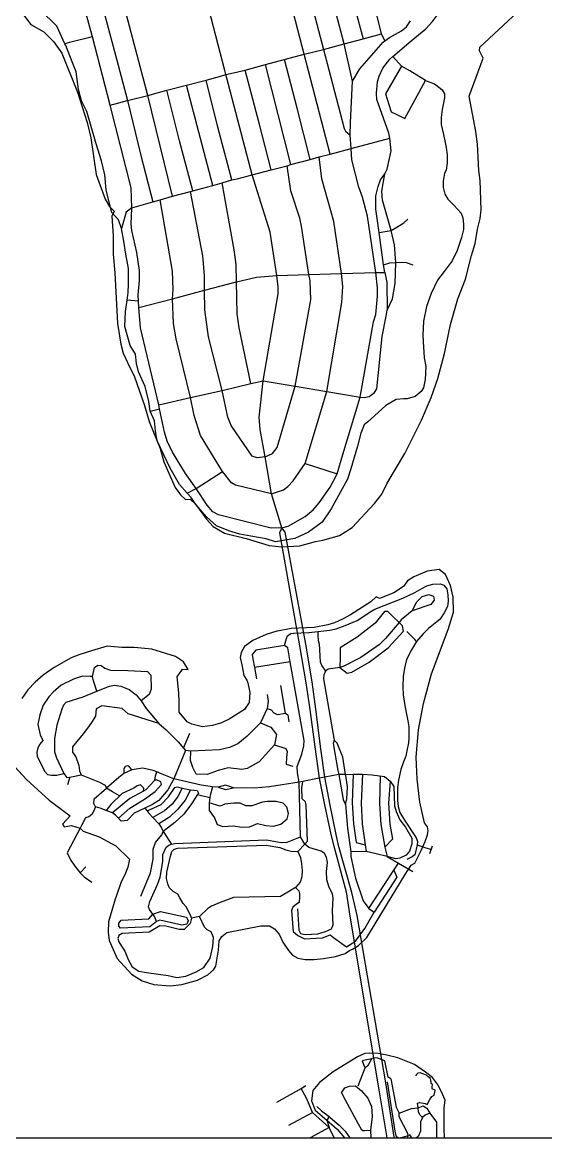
# Model space of a CAD drawing. Header units: millimetres. Extents: x 101 to 207, y 51 to 179.
# Drawn here: x 155.21 to 170.14, y 94.28 to 126.11 of the extents above; entities that cross this region are included whole.
import ezdxf

# ---------------------------------------------------------------- set-up
doc = ezdxf.new("R2010")
doc.units = ezdxf.units.MM
doc.header["$MEASUREMENT"] = 0
doc.layers.add('Streets', color=140, linetype='Continuous', true_color=0x00d7ff)
doc.layers.add('Waterline', color=70, linetype='Continuous', true_color=0x71ff00)

msp = doc.modelspace()

# ---------------------------------------------------------------- linework, layer by layer
msp.add_lwpolyline([(107.697, 94.281), (199.696, 94.281), (199.696, 172.093), (107.697, 172.093)], close=True)
at = {"layer": 'Streets', "color": 4, "true_color": 0x00ffff}
for p, q in [((162.873, 122.052), (162.152, 124.906)), ((160.646, 121.451), (159.897, 124.317)), ((164.593, 122.514), (165.698, 122.808)), ((163.677, 122.269), (163.995, 122.346)), ((163.995, 122.346), (164.593, 122.514)), ((162.77, 122.018), (162.873, 122.052)), ((165.296, 118.974), (165.557, 118.974)), ((158.523, 118.151), (158.2, 118.182)), ((158.861, 115.015), (159.128, 115.077)), ((163.284, 113.517), (164.191, 113.228)), ((160.169, 112.806), (160.927, 113.296)), ((159.918, 112.673), (160.169, 112.806)), ((162.616, 111.682), (162.553, 111.545)), ((162.553, 111.545), (163.121, 108.315)), ((162.711, 111.566), (162.616, 111.682)), ((163.3, 108.368), (162.711, 111.566)), ((162.853, 107.862), (161.834, 107.7)), ((158.458, 106.918), (158.598, 106.745)), ((158.235, 106.379), (158.059, 106.528)), ((159.103, 106.102), (158.235, 106.379)), ((157.071, 105.968), (156.949, 105.807)), ((159.809, 105.397), (159.993, 105.83)), ((156.568, 104.573), (156.503, 104.355)), ((160.213, 104.073), (160.563, 103.989)), ((156.898, 103.186), (156.862, 103.117)), ((157.006, 103.389), (156.898, 103.186)), ((159.232, 103.022), (159.467, 102.659)), ((166.481, 102.64), (166.639, 102.583)), ((166.639, 102.583), (166.878, 102.502)), ((166.838, 102.392), (166.917, 102.612)), ((156.858, 101.843), (157.023, 102.009)), ((165.584, 95.845), (164.763, 100.622)), ((162.816, 94.634), (163.489, 95.003))]:
    msp.add_line(p, q, dxfattribs=at)
for points in [[(159.495, 121.15), (158.794, 124.026), (158.102, 126.647), (157.419, 129.25), (156.839, 131.62), (156.615, 132.528), (156.456, 133.162), (156.278, 133.83), (156.09, 134.52), (155.913, 135.198), (155.726, 135.872), (155.548, 136.544), (155.373, 137.23), (155.328, 137.399), (155.155, 138.08), (154.977, 138.748), (154.799, 139.438), (154.641, 140.111), (154.453, 140.796), (154.286, 141.447)], [(164.636, 124.43), (164.397, 125.501), (163.705, 128.104), (163.023, 130.737), (162.732, 131.776), (162.386, 133.056)], [(162.956, 133.206), (163.297, 131.926), (163.574, 130.881), (164.023, 129.201), (164.257, 128.25), (164.694, 126.511), (164.94, 125.639)], [(165.554, 125.582), (165.463, 125.779), (164.809, 128.4), (164.154, 131.037), (163.892, 132.083), (163.574, 133.362)], [(163.995, 122.346), (163.255, 125.2), (162.582, 127.809), (161.909, 130.436), (161.395, 132.446), (161.31, 132.778)], [(161.843, 132.917), (162.023, 132.227), (162.459, 130.59), (162.576, 130.128), (163.125, 127.954), (163.418, 126.827), (163.808, 125.339), (164.27, 123.558), (164.395, 123.078), (164.431, 123.002), (164.566, 122.893)], [(156.217, 131.458), (156.63, 129.97), (156.839, 129.1), (157.163, 127.932), (157.522, 126.485), (157.946, 124.886), (158.214, 123.876), (158.59, 122.308), (158.938, 120.987)], [(165.779, 125.132), (166.306, 125.584), (166.726, 125.929), (166.913, 126.135), (167.054, 126.329), (167.288, 126.791), (167.428, 127.248), (167.438, 127.37), (167.371, 127.715)], [(162.616, 111.682), (162.32, 112.655), (162.142, 113.707), (161.993, 114.491), (161.966, 114.847), (162.087, 115.881), (162.508, 118.363), (162.508, 118.563), (162.471, 118.885), (162.283, 120.121), (161.768, 121.757), (161.047, 124.518), (161.02, 124.62), (160.989, 124.74), (160.344, 127.234)], [(157.682, 121.013), (157.608, 121.329), (157.566, 121.76), (157.472, 122.16), (157.314, 122.644), (157.051, 123.57), (156.903, 123.875), (156.819, 124.191), (156.746, 124.696), (156.63, 124.98), (156.451, 125.454), (156.428, 125.496), (156.198, 126.001), (155.721, 126.466)], [(162.616, 111.682), (162.311, 111.677), (160.804, 112.06), (160.646, 112.138), (160.487, 112.333), (160.169, 112.806), (159.87, 113.234), (159.495, 113.845), (159.346, 114.157), (159.271, 114.413), (159.128, 115.077), (159.103, 115.197), (158.588, 117.395), (158.533, 117.974), (158.523, 118.151), (158.513, 118.33), (158.551, 118.747), (158.551, 119.025), (158.476, 119.543), (158.335, 120.166), (158.317, 120.35), (158.335, 120.816), (158.317, 121.389), (157.718, 123.743), (157.209, 125.694), (157.036, 126.358)], [(162.616, 111.682), (162.798, 111.737), (163.284, 112.009), (163.508, 112.199), (163.677, 112.399), (163.995, 112.849), (164.191, 113.228), (164.36, 113.778), (164.846, 115.414), (165.229, 117.561), (165.296, 117.778), (165.342, 118.295), (165.342, 118.535), (165.296, 118.974), (165.061, 120.583), (164.92, 121.123), (164.809, 121.411), (164.613, 122.184), (164.593, 122.514), (164.566, 122.893), (164.572, 123.242), (164.636, 124.43), (164.841, 124.788), (165.505, 125.545), (165.554, 125.582), (165.689, 125.681), (166.034, 125.868), (166.173, 125.987), (166.283, 126.158)], [(157.718, 123.743), (158.214, 123.876), (158.794, 124.026), (159.337, 124.171), (159.897, 124.317), (160.459, 124.461), (160.84, 124.569), (161.02, 124.62), (161.154, 124.652), (161.572, 124.75), (162.152, 124.906), (163.255, 125.2), (163.808, 125.339), (164.397, 125.501), (164.94, 125.639), (165.463, 125.779)], [(157.209, 125.694), (156.56, 125.532), (156.428, 125.496)], [(165.557, 121.79), (165.623, 121.923), (165.734, 122.441), (165.698, 122.808), (165.669, 122.947), (165.323, 123.909), (165.314, 124.088), (165.342, 124.41), (165.389, 124.572), (165.5, 124.805), (165.698, 125.062), (165.779, 125.132)], [(166.717, 124.449), (166.466, 124.599), (166.269, 124.728), (166.033, 124.859), (165.779, 125.132)], [(163.425, 122.196), (163.049, 123.657), (162.696, 125.051)], [(166.033, 124.859), (165.569, 124.07), (165.668, 123.769), (165.738, 123.554), (165.894, 123.478), (166.127, 123.365), (166.717, 124.449)], [(161.188, 121.612), (160.793, 123.124), (160.459, 124.461)], [(162.311, 121.901), (161.971, 123.236), (161.572, 124.75)], [(166.717, 124.449), (166.974, 124.359), (167.132, 124.233), (167.195, 124.181), (167.258, 124.075), (167.258, 123.959), (167.195, 123.623), (167.163, 123.391), (167.163, 123.192), (167.227, 122.907), (167.279, 122.686), (167.3, 122.539), (167.332, 122.328), (167.332, 122.097), (167.3, 121.897), (167.258, 121.802), (167.216, 121.581), (167.216, 121.402), (167.269, 121.203), (167.353, 121.066), (167.521, 120.897), (167.732, 120.666), (167.784, 120.529), (167.795, 120.35), (167.795, 120.203), (167.743, 119.971), (167.616, 119.603), (167.479, 119.308), (167.248, 119.003), (167.056, 118.756), (166.879, 118.372), (166.743, 118.003), (166.658, 117.582), (166.638, 117.183), (166.649, 117.001), (166.68, 116.541), (166.722, 116.288), (166.701, 115.92), (166.658, 115.678), (166.595, 115.573), (166.416, 115.436), (166.195, 115.362), (166.101, 115.362), (165.88, 115.352), (165.585, 115.172), (165.364, 114.972), (165.069, 114.71), (164.964, 114.626), (164.869, 114.383), (164.775, 114.015), (164.585, 113.373), (164.491, 113.078), (164.028, 112.226), (163.765, 111.847), (163.375, 111.563), (162.986, 111.384), (162.438, 111.289), (162.165, 111.374), (161.733, 111.448), (161.418, 111.5), (161.102, 111.595), (160.755, 111.742), (160.471, 111.995), (160.166, 112.353), (160.029, 112.552), (159.918, 112.673), (159.692, 112.921), (159.429, 113.384), (159.071, 114.152), (159.04, 114.267), (159.008, 114.457), (158.987, 114.741), (158.861, 115.015), (158.819, 115.288), (158.713, 115.72), (158.524, 116.141), (158.471, 116.372), (158.44, 116.646), (158.293, 116.888), (158.135, 117.435), (158.156, 117.856), (158.2, 118.182), (158.208, 118.246), (158.229, 118.403), (158.24, 118.635), (158.24, 119.088), (158.166, 119.498), (158.103, 119.866), (158.04, 120.224), (157.956, 120.476), (157.766, 120.687), (157.682, 121.013)], [(160.075, 121.301), (159.695, 122.729), (159.337, 124.171)], [(162.32, 112.655), (162.667, 112.772), (162.788, 112.861), (162.938, 113.023), (163.284, 113.517), (163.902, 115.576), (164.332, 118.112), (164.36, 118.575), (164.322, 118.947), (164.098, 120.427), (163.761, 121.645), (163.677, 122.269)], [(162.873, 122.052), (163.425, 122.196), (163.677, 122.269)], [(158.335, 120.816), (158.938, 120.987), (159.14, 121.044), (159.495, 121.15), (160.01, 121.284), (160.075, 121.301), (160.646, 121.451), (160.917, 121.528), (161.188, 121.612), (161.345, 121.642), (161.768, 121.757), (162.311, 121.901), (162.77, 122.018)], [(162.142, 113.707), (162.348, 113.802), (162.479, 113.98), (162.994, 115.731), (163.443, 118.196), (163.425, 118.735), (163.387, 118.913), (163.181, 120.293), (163.125, 120.522), (162.873, 121.306), (162.77, 122.018)], [(165.557, 118.974), (165.52, 119.192), (165.389, 120.115), (165.296, 120.777), (165.296, 121.156), (165.361, 121.429), (165.435, 121.612), (165.557, 121.79)], [(165.623, 117.901), (165.773, 118.223), (165.847, 118.658), (165.866, 119.259), (165.828, 119.759), (165.734, 120.172), (165.715, 120.24), (165.492, 121.033), (165.473, 121.289), (165.557, 121.79)], [(162.142, 113.707), (161.909, 113.679), (161.768, 113.729), (161.17, 114.602), (161.077, 114.842), (160.917, 115.604), (160.525, 117.134), (160.422, 117.907), (160.412, 118.468), (160.412, 118.885), (160.366, 119.448), (160.01, 121.284)], [(161.732, 115.804), (161.394, 117.395), (161.338, 117.796), (161.319, 118.702), (161.31, 119.198), (161.254, 119.62), (160.917, 121.528)], [(162.32, 112.655), (161.291, 112.9), (161.18, 112.968), (160.927, 113.296), (160.291, 114.319), (160.113, 114.891), (160.01, 115.403), (159.598, 117.078), (159.523, 117.512), (159.495, 118.223), (159.515, 118.486), (159.495, 119.008), (159.14, 121.044)], [(158.335, 120.816), (158.177, 120.698), (158.04, 120.224)], [(165.389, 120.115), (165.734, 120.172), (165.899, 120.265), (166.099, 120.391), (166.212, 120.492)], [(165.52, 119.192), (165.698, 119.243), (165.866, 119.259), (166.036, 119.266), (166.162, 119.255), (166.352, 119.192)], [(158.533, 117.974), (159.495, 118.223), (160.412, 118.468), (161.319, 118.702), (161.89, 118.842), (162.471, 118.885), (163.387, 118.913), (164.322, 118.947), (165.296, 118.974)], [(165.557, 118.974), (165.613, 118.686), (165.623, 117.901)], [(164.846, 115.414), (164.968, 115.403), (165.108, 115.436), (165.258, 115.549), (165.323, 115.648), (165.478, 117.145), (165.592, 117.722), (165.623, 117.901)], [(159.103, 115.197), (160.01, 115.403), (160.917, 115.604), (161.732, 115.804), (162.087, 115.881), (162.994, 115.731), (163.902, 115.576), (164.846, 115.414)], [(162.693, 108.324), (162.745, 108.523), (162.776, 108.607), (162.871, 108.67), (162.945, 108.681), (163.387, 108.702), (163.639, 108.722), (163.987, 108.765), (164.165, 108.807), (164.418, 108.902), (164.765, 109.038), (165.155, 109.302), (165.27, 109.364), (166.07, 109.68), (166.407, 109.838), (166.607, 109.954), (166.754, 110.028), (166.923, 110.08), (167.133, 110.091), (167.238, 110.048), (167.323, 109.943), (167.354, 109.775), (167.364, 109.596), (167.343, 109.438), (167.249, 109.259), (167.123, 109.07), (167.038, 109.007), (166.796, 108.817), (166.649, 108.659), (166.459, 108.438), (166.312, 108.207), (166.175, 107.923), (166.112, 107.681), (166.081, 107.439), (166.07, 107.144), (166.081, 106.923), (166.112, 106.671), (166.154, 106.46), (166.207, 106.176), (166.238, 106.007), (166.238, 105.692), (166.228, 105.545), (166.186, 105.323), (166.154, 105.166), (166.091, 105.008), (166.007, 104.787), (165.944, 104.482), (165.913, 104.271), (165.913, 103.903), (165.933, 103.735), (165.986, 103.566), (166.112, 103.345), (166.449, 102.84), (166.491, 102.735), (166.481, 102.64), (166.407, 102.356), (166.333, 102.293), (166.186, 102.219)], [(166.333, 109.317), (166.025, 109.056), (165.963, 108.983), (165.575, 108.523), (165.398, 108.355), (164.865, 107.983), (164.388, 107.738), (164.275, 107.699), (163.938, 107.649), (163.863, 107.594), (163.845, 107.548)], [(163.639, 108.722), (163.639, 108.618), (163.65, 108.47), (163.682, 108.365), (163.692, 108.218), (163.703, 108.017), (163.713, 107.86), (163.755, 107.744), (163.863, 107.594)], [(166.459, 108.438), (166.407, 108.502), (166.186, 108.722)], [(163.387, 102.564), (163.27, 102.655), (163.153, 102.871), (163.113, 104.426), (163.059, 104.689), (163.051, 104.871), (163.19, 105.229), (163.247, 105.463), (163.25, 105.618), (162.853, 107.862), (162.783, 108.256), (162.693, 108.324), (161.873, 108.192), (161.771, 108.072), (161.793, 107.944), (161.834, 107.7), (161.89, 107.377)], [(163.121, 108.315), (163.3, 107.262), (163.416, 106.505), (163.553, 105.431), (163.677, 104.544), (163.837, 103.779), (164.016, 102.938), (164.1, 102.601), (164.447, 101.296), (164.552, 100.601), (165.373, 95.708)], [(164.763, 100.622), (164.615, 101.275), (164.237, 102.622), (164.163, 102.938), (163.995, 103.769), (163.842, 104.573), (163.732, 105.379), (163.584, 106.515), (163.479, 107.294), (163.3, 108.368)], [(157.216, 107.44), (157.27, 107.698), (157.362, 107.762), (157.465, 107.759), (157.564, 107.684), (157.73, 107.621), (158.224, 107.618), (158.782, 107.587), (158.877, 107.482), (158.889, 107.082), (158.834, 106.926), (158.598, 106.745)], [(157.335, 107.025), (157.246, 107.323), (157.216, 107.44), (157.147, 107.444), (156.933, 107.448), (156.67, 107.371), (156.324, 107.193), (156.09, 106.993), (155.969, 106.859), (155.809, 106.626), (155.707, 106.347), (155.655, 106.074), (155.721, 105.781), (155.793, 105.619), (155.712, 105.513), (155.657, 105.405), (155.622, 105.284), (155.636, 105.164), (155.853, 104.731), (155.932, 104.645), (156.046, 104.625), (156.193, 104.631), (156.393, 104.673)], [(163.845, 107.548), (163.817, 107.493), (163.808, 107.377), (164.11, 105.623)], [(156.466, 106.712), (156.949, 106.86), (157.335, 107.025), (157.7, 107.165), (157.84, 107.193), (158.018, 107.171), (158.26, 107.07), (158.458, 106.918)], [(162.2, 106.527), (162.307, 106.494), (162.387, 106.407), (162.459, 106.369), (162.502, 106.362), (162.722, 106.397), (162.586, 107.182)], [(156.466, 106.712), (156.382, 106.62), (156.336, 106.512), (156.193, 106.052), (156.128, 105.669), (156.128, 105.296), (156.183, 105.124), (156.393, 104.673), (156.481, 104.558), (156.568, 104.573), (156.89, 104.634)], [(158.598, 106.745), (158.747, 106.525), (159.103, 106.102), (159.318, 105.917), (159.655, 105.58), (159.863, 105.333)], [(162.193, 106.927), (162.228, 106.743), (162.2, 106.527), (162.006, 106.122), (161.871, 105.989), (161.625, 105.737), (161.358, 105.523), (161.123, 105.412), (160.834, 105.354), (160.023, 105.308), (159.863, 105.333)], [(158.059, 106.528), (157.477, 106.61), (157.323, 106.521), (157.296, 106.314), (157.189, 106.133), (157.071, 105.968)], [(162.722, 106.397), (162.785, 106.346), (162.814, 106.147)], [(162.006, 106.122), (162.306, 106.001), (162.463, 105.787), (162.405, 105.494), (161.97, 105.012), (161.627, 104.816), (161.474, 104.787), (161.084, 104.838), (160.802, 104.759), (160.481, 104.647), (160.168, 104.657), (160.075, 104.843), (160.012, 105.043), (160.023, 105.308)], [(156.949, 105.807), (156.642, 105.434), (156.642, 105.28), (156.737, 105.146), (156.82, 104.901), (156.839, 104.75), (156.89, 104.634), (157.416, 104.424), (157.571, 104.345), (157.611, 104.259)], [(162.405, 105.494), (162.726, 105.386), (162.771, 105.303), (162.748, 105.127), (162.742, 104.945), (162.929, 104.888)], [(164.437, 104.644), (164.353, 105.143), (164.192, 105.543), (164.11, 105.623), (164.083, 105.53), (164.213, 104.764), (164.246, 104.642)], [(159.863, 105.333), (159.531, 104.522), (159.365, 104.211), (159.103, 103.9), (158.925, 103.794), (158.705, 103.689), (158.401, 103.54), (158.203, 103.33), (158.036, 103.311)], [(160.799, 104.288), (160.639, 104.295), (160.318, 104.338), (159.531, 104.522), (159.2, 104.653), (159.048, 104.718), (158.943, 104.762), (158.653, 104.822), (158.338, 104.776), (158.109, 104.678), (157.961, 104.562), (157.611, 104.259)], [(158.338, 104.776), (158.272, 104.867), (158.222, 104.893), (158.148, 104.871), (158.107, 104.811), (158.109, 104.678)], [(157.951, 103.402), (158.278, 103.681), (158.695, 103.938), (158.998, 104.156), (159.181, 104.365), (159.164, 104.435), (159.041, 104.49), (158.994, 104.475), (158.979, 104.47), (158.731, 104.205), (158.666, 104.169), (158.283, 103.96), (157.783, 103.549)], [(158.994, 104.475), (159.007, 104.61), (159.048, 104.718)], [(160.036, 100.543), (160.021, 100.612), (159.883, 100.872), (159.798, 100.967), (159.704, 101.125), (159.651, 101.228), (159.519, 101.311), (159.399, 101.423), (159.359, 101.525), (159.329, 101.678), (159.331, 101.854), (159.436, 102.314), (159.475, 102.451), (159.542, 102.516), (159.65, 102.547), (162.17, 102.63), (162.555, 102.567), (162.734, 102.493), (162.882, 102.461), (163.073, 102.445), (163.27, 102.655), (163.345, 102.739), (163.309, 103.767), (163.288, 103.861), (163.196, 103.952), (163.183, 104.267), (163.211, 104.445)], [(164.437, 104.644), (164.246, 104.642), (163.842, 104.573), (163.677, 104.544), (163.211, 104.445), (163.113, 104.426), (162.265, 104.29), (161.824, 104.256), (161.234, 104.269)], [(164.246, 104.642), (164.26, 104.53), (164.367, 103.935), (164.433, 103.793)], [(164.433, 103.793), (164.47, 103.951), (164.491, 104.293), (164.454, 104.557), (164.437, 104.644)], [(164.437, 104.644), (164.652, 104.658), (164.915, 104.655), (165.19, 104.637), (165.548, 104.584), (165.703, 104.453), (165.813, 104.302), (165.831, 103.748), (165.876, 103.594), (165.987, 103.355), (166.146, 103.143), (166.324, 102.831), (166.324, 102.671), (166.258, 102.459), (166.165, 102.347), (165.987, 102.258), (165.866, 102.242), (165.617, 102.302), (165.307, 102.379), (165.024, 102.444), (164.584, 102.436)], [(164.652, 104.658), (164.62, 103.84), (164.658, 103.239), (164.736, 102.703), (164.997, 102.639)], [(164.915, 104.655), (164.876, 103.828), (164.911, 103.239), (164.997, 102.639), (165.024, 102.444)], [(165.426, 104.602), (165.407, 103.817), (165.442, 103.22), (165.555, 102.576), (165.617, 102.302)], [(165.703, 104.453), (165.662, 103.826), (165.701, 103.231), (165.769, 102.802), (165.555, 102.576)], [(158.036, 103.311), (157.951, 103.402), (157.872, 103.486), (157.783, 103.549), (157.76, 103.565), (157.6, 103.621), (157.429, 103.681), (157.3, 103.726), (157.249, 103.817), (157.259, 103.951), (157.611, 104.259)], [(158.666, 104.169), (158.676, 104.257), (158.587, 104.348), (158.49, 104.322), (158.395, 104.252), (158.062, 104.106), (157.734, 103.792), (157.6, 103.621)], [(157.986, 104.033), (157.789, 104.148), (157.611, 104.259)], [(158.769, 103.605), (159.176, 103.791), (159.381, 104.012), (159.56, 104.278), (159.633, 104.294), (159.776, 104.251), (159.652, 104.015), (159.483, 103.802), (159.272, 103.612), (158.933, 103.419)], [(159.776, 104.251), (160.008, 104.209), (159.856, 103.911), (159.652, 103.659), (159.408, 103.432), (159.103, 103.238)], [(160.008, 104.209), (160.2, 104.185), (160.237, 104.111), (160.213, 104.073), (160.041, 103.806), (159.815, 103.512), (159.566, 103.276), (159.358, 103.118), (159.232, 103.022)], [(160.639, 104.295), (160.569, 104.042), (160.563, 103.989), (160.545, 103.838), (160.539, 103.618), (160.697, 103.407), (160.771, 103.218), (160.928, 103.166), (161.238, 103.177), (161.476, 103.145), (161.697, 103.155), (161.918, 103.25), (162.16, 103.187), (162.381, 103.176), (162.591, 103.229), (162.77, 103.376), (162.802, 103.534), (162.759, 103.713), (162.654, 103.828), (162.454, 103.871), (162.202, 103.871), (162.065, 103.86), (161.76, 103.755), (161.591, 103.755), (161.423, 103.828), (161.244, 103.828), (160.992, 103.797), (160.856, 103.739), (160.545, 103.838)], [(164.433, 103.793), (164.487, 103.118), (164.584, 102.436)], [(157.3, 103.726), (157.242, 103.592), (157.191, 103.502), (157.11, 103.433), (157.017, 103.411), (157.006, 103.389)], [(158.705, 103.689), (158.769, 103.605), (158.812, 103.549), (158.933, 103.419), (159.103, 103.238), (159.187, 103.122), (159.232, 103.022)], [(156.862, 103.117), (156.492, 102.407), (156.583, 102.211), (156.709, 102.029), (156.858, 101.843), (156.972, 101.724), (157.193, 101.577)], [(158.59, 101.176), (158.865, 101.836), (158.943, 102.225), (158.943, 102.515), (159.01, 102.703), (159.196, 102.926), (159.232, 103.022)], [(159.038, 100.45), (158.981, 100.596), (158.938, 100.657), (158.84, 100.796), (158.812, 100.873), (158.85, 101.023), (159.071, 101.506), (159.149, 101.716), (159.219, 102.161), (159.225, 102.365), (159.32, 102.575), (159.392, 102.626), (159.467, 102.659), (159.561, 102.681), (162.18, 102.777), (162.601, 102.703), (162.77, 102.715), (163.153, 102.871)], [(163.059, 100.808), (163.097, 100.207), (163.153, 100.112), (163.284, 100.078), (163.639, 100.094), (163.863, 100.162), (164.033, 100.24), (164.079, 100.351), (164.061, 100.756), (164.079, 101.118), (164.061, 101.241), (163.967, 101.424), (163.902, 101.636), (163.892, 101.875), (163.92, 102.132), (163.892, 102.286), (163.835, 102.387), (163.742, 102.454), (163.387, 102.564)], [(163.073, 102.445), (163.149, 102.28), (163.181, 102.101), (163.198, 101.902), (163.183, 101.725), (163.135, 101.577), (163.009, 101.422), (162.882, 101.346), (162.577, 101.167), (161.241, 101.139), (160.859, 100.992), (160.609, 100.893), (160.505, 100.823), (160.271, 100.592)], [(164.584, 102.436), (164.583, 102.304), (164.719, 101.688), (164.933, 101.045), (165.096, 100.819), (165.254, 100.72)], [(165.617, 102.302), (165.948, 102.113), (166.351, 101.877)], [(165.096, 100.819), (165.815, 101.912), (165.948, 102.113)], [(165.815, 101.912), (165.895, 101.719), (165.254, 100.72)], [(163.009, 101.422), (163.098, 101.326), (163.123, 101.252), (163.118, 101.159), (163.108, 100.993), (163.03, 100.949), (162.931, 100.857), (162.896, 100.766), (162.937, 100.169), (163.071, 100.051), (163.26, 99.957), (163.597, 99.978), (163.776, 99.988), (163.997, 100.073), (164.086, 99.99), (164.465, 99.73), (164.714, 99.893), (164.983, 100.253), (165.254, 100.72)], [(164.793, 95.763), (164.995, 96.279), (164.919, 96.459), (164.948, 96.489), (165.181, 96.539)], [(165.723, 95.96), (165.648, 96.009), (165.559, 96.473), (165.322, 96.559), (165.181, 96.539), (165.056, 96.318), (164.995, 96.279)], [(166.505, 95.132), (166.489, 95.263), (166.549, 95.283), (166.703, 95.26), (166.763, 95.23), (166.838, 95.375), (166.894, 95.454), (166.963, 95.49), (166.983, 95.576), (166.989, 95.641), (166.907, 95.677), (166.907, 95.74), (166.916, 95.779), (166.901, 95.812), (166.874, 95.825), (166.874, 95.865), (166.867, 95.91), (166.86, 95.966), (166.792, 96.019), (166.746, 96.069), (166.638, 96.105), (166.562, 96.131), (166.493, 96.122), (166.46, 96.088), (166.428, 96.044)], [(165.825, 94.281), (165.823, 94.294), (165.584, 95.845)], [(165.948, 94.281), (165.929, 94.29), (165.891, 94.309), (165.852, 94.464), (165.634, 95.871)], [(165.723, 95.96), (165.878, 95.148), (165.959, 94.98)], [(162.469, 95.297), (163.163, 95.687), (163.3, 95.771)], [(164.108, 94.281), (163.963, 94.571), (163.489, 95.003), (163.332, 95.392), (163.163, 95.687)], [(164.321, 95.562), (164.413, 95.701), (164.542, 95.75), (164.719, 95.76), (164.893, 95.615), (165.071, 95.405), (165.176, 95.174), (165.193, 94.885), (165.15, 94.5), (165.156, 94.281)], [(164.321, 95.562), (164.427, 95.364), (164.548, 95.137), (164.673, 94.903), (164.795, 94.673), (164.877, 94.52), (164.926, 94.49), (164.982, 94.487), (165.15, 94.5)], [(165.373, 95.708), (165.609, 94.281)], [(166.625, 94.853), (166.552, 94.931), (166.512, 95.023), (166.505, 95.132), (166.646, 95.194), (166.755, 95.122), (166.837, 94.98), (167.031, 94.727), (167.03, 94.281)], [(163.965, 94.882), (163.895, 94.781), (163.963, 94.571), (163.423, 94.281)], [(163.618, 95.174), (163.743, 95.049), (163.965, 94.882), (163.996, 94.859), (164.252, 94.642), (164.427, 94.471), (164.56, 94.281)], [(165.959, 94.98), (166.311, 95.115), (166.505, 95.132)], [(166.215, 94.281), (166.217, 94.341), (166.206, 94.402), (165.964, 94.873), (165.959, 94.98)], [(166.837, 94.98), (166.71, 94.92), (166.625, 94.853), (166.571, 94.737), (166.571, 94.467), (166.508, 94.316), (166.454, 94.281)], [(166.322, 94.281), (166.269, 94.365), (166.217, 94.341), (166.184, 94.326), (166.088, 94.296), (166.006, 94.281)]]:
    msp.add_lwpolyline(points, dxfattribs=at)
for points in [[(166.333, 109.317), (166.47, 109.578), (166.616, 109.726), (166.807, 109.785), (166.943, 109.733), (166.965, 109.617), (166.87, 109.501)], [(164.275, 107.699), (164.477, 107.542), (164.614, 107.562), (165.103, 107.851), (165.653, 108.264), (166.084, 108.736), (166.055, 108.893), (165.963, 108.983), (165.784, 109.155), (165.636, 109.298), (165.546, 109.298), (165.278, 108.96), (164.768, 108.567), (164.279, 108.264), (164.278, 107.985)], [(160.799, 104.288), (161.004, 104.219), (161.234, 104.269), (161.007, 104.338)], [(157.932, 99.97), (157.967, 99.873), (158.041, 99.746), (158.132, 99.6), (158.23, 99.366), (158.347, 99.155), (158.535, 99.034), (158.757, 98.999), (159.37, 98.905), (159.619, 98.849), (159.872, 98.894), (160.167, 99.01), (160.388, 99.136), (160.567, 99.409), (160.651, 99.736), (160.666, 99.991), (160.598, 100.157), (160.482, 100.209), (160.411, 100.293), (160.271, 100.592), (160.036, 100.543), (160.005, 100.391), (159.906, 100.296), (159.83, 100.22), (159.683, 100.22), (159.304, 100.314), (159.139, 100.328), (158.83, 100.146), (158.062, 100.104), (157.967, 100.051)], [(158.938, 100.657), (159.152, 100.737), (159.894, 100.573), (159.944, 100.468), (159.903, 100.375), (159.763, 100.349), (159.132, 100.49), (159.038, 100.45), (158.853, 100.302), (158.011, 100.256), (157.963, 100.317), (157.961, 100.403), (158.034, 100.489), (158.817, 100.531)]]:
    msp.add_lwpolyline(points, close=True, dxfattribs=at)
at = {"layer": 'Waterline', "color": 3, "true_color": 0x00ff00}
for points in [[(155.248, 126.322), (155.454, 126.051), (155.827, 125.844), (156.104, 125.567), (156.337, 125.233), (156.785, 124.119), (156.933, 123.671), (157.063, 123.254), (157.168, 122.814), (157.318, 121.772), (157.573, 121.062), (157.7, 120.859), (157.829, 120.72), (157.763, 120.58), (157.806, 120.019), (157.806, 119.491), (157.849, 118.96), (157.877, 118.416), (157.93, 117.521), (158.024, 116.922), (158.088, 116.669), (158.275, 116.265), (158.403, 116.025), (158.701, 115.175), (158.828, 114.715), (159.147, 113.947), (159.253, 113.566), (159.573, 112.833), (159.722, 112.625), (159.871, 112.498), (159.999, 112.505), (160.148, 112.365), (160.467, 111.934), (160.659, 111.724), (160.978, 111.529), (161.594, 111.383), (162.255, 111.183), (162.618, 111.143), (163.128, 111.168), (163.575, 111.292), (163.788, 111.329), (164.257, 111.468), (164.618, 111.693), (165.258, 112.377), (165.471, 112.644), (165.618, 112.958), (166.129, 113.802), (166.598, 114.757), (166.875, 115.403), (167.066, 115.947), (167.258, 116.665), (167.427, 117.492), (167.641, 118.222), (167.854, 118.785), (168.023, 119.461), (168.131, 119.797), (168.195, 120.213), (168.279, 120.517), (168.301, 120.759), (168.279, 121.594), (168.236, 121.885), (168.194, 122.632), (168.152, 122.999), (167.961, 124.001), (168.36, 125.084), (168.255, 125.295), (168.261, 125.406), (169.604, 126.651)], [(154.883, 104.992), (155.334, 104.502), (155.977, 103.914), (156.36, 103.632), (156.58, 103.47), (156.355, 103.225), (156.408, 103.148), (156.616, 103.187), (156.862, 103.117), (156.946, 103.032), (157.403, 102.868), (157.881, 102.611), (158.268, 102.225), (158.218, 101.997), (158.141, 101.783), (158.028, 101.584), (157.876, 101.139), (157.861, 101.091), (157.668, 100.439), (157.659, 100.144), (157.693, 99.909), (157.921, 99.397), (158.324, 98.945), (158.629, 98.756), (158.966, 98.65), (159.429, 98.619), (159.766, 98.65), (160.205, 98.777), (160.5, 98.93), (160.67, 99.068), (160.73, 99.178), (160.808, 99.629), (160.829, 99.903), (160.903, 100.018), (161.05, 100.134), (162.018, 100.323), (162.266, 100.323), (162.408, 100.239), (162.544, 100.092), (162.649, 99.861), (162.807, 99.619), (162.916, 99.486), (163.068, 99.406), (163.281, 99.366), (163.534, 99.362), (163.808, 99.392), (164.146, 99.456), (164.427, 99.536), (164.545, 99.62), (164.654, 99.674), (164.807, 99.763), (165.045, 99.998), (166.134, 101.789), (166.302, 102.062), (166.408, 102.112), (166.59, 102.474), (166.639, 102.583), (166.707, 102.732), (166.768, 102.924), (166.788, 103.037), (166.774, 103.156), (166.688, 103.265), (166.555, 103.857), (166.473, 104.51), (166.448, 105.142), (166.516, 105.917), (166.654, 106.673), (166.883, 107.515), (167.363, 108.782), (167.513, 109.283), (167.508, 109.704), (167.428, 110.039), (167.289, 110.349), (167.107, 110.494), (166.759, 110.453), (166.383, 110.289), (166.205, 110.173), (166.091, 110.014), (165.808, 109.834), (165.404, 109.672), (165.309, 109.712), (165.153, 109.571), (164.578, 109.207), (164.342, 109.083), (164.118, 108.974), (163.931, 108.921), (163.542, 108.841), (162.88, 108.814), (162.491, 108.74), (162.469, 108.733), (162.169, 108.64), (161.786, 108.471), (161.548, 108.295), (161.457, 108.126), (161.425, 107.987), (161.47, 107.775), (161.529, 107.475), (161.618, 107.335), (161.642, 107.262), (161.704, 106.985), (161.683, 106.704), (161.55, 106.502), (161.114, 106.229), (160.898, 106.12), (160.638, 106.041), (160.352, 106.01), (160.048, 106.078), (159.912, 106.145), (159.686, 106.426), (159.683, 106.699), (159.676, 106.972), (159.646, 107.257), (159.634, 107.432), (159.781, 107.652), (159.946, 107.64), (159.81, 107.858), (159.584, 108.009), (158.908, 108.227), (158.407, 108.267), (158.055, 108.271), (157.628, 108.31), (157.189, 108.177), (156.854, 108.072), (156.609, 107.974), (156.118, 107.704), (155.803, 107.482), (155.579, 107.277), (155.368, 107.058), (155.195, 106.815)], [(167.256, 94.281), (167.248, 94.545), (167.246, 94.756), (167.243, 95.134), (167.276, 95.355), (167.169, 95.594), (167.059, 95.807), (166.914, 96.003), (166.712, 96.154), (166.397, 96.371), (165.927, 96.557), (165.608, 96.637), (165.361, 96.686), (165.126, 96.695), (164.98, 96.688), (164.775, 96.588), (164.08, 96.157), (163.689, 95.855), (163.5, 95.624), (163.458, 95.329), (163.563, 95.066), (163.895, 94.781), (164.195, 94.529), (164.404, 94.281)]]:
    msp.add_lwpolyline(points, dxfattribs=at)

doc.saveas('drawing.dxf')
